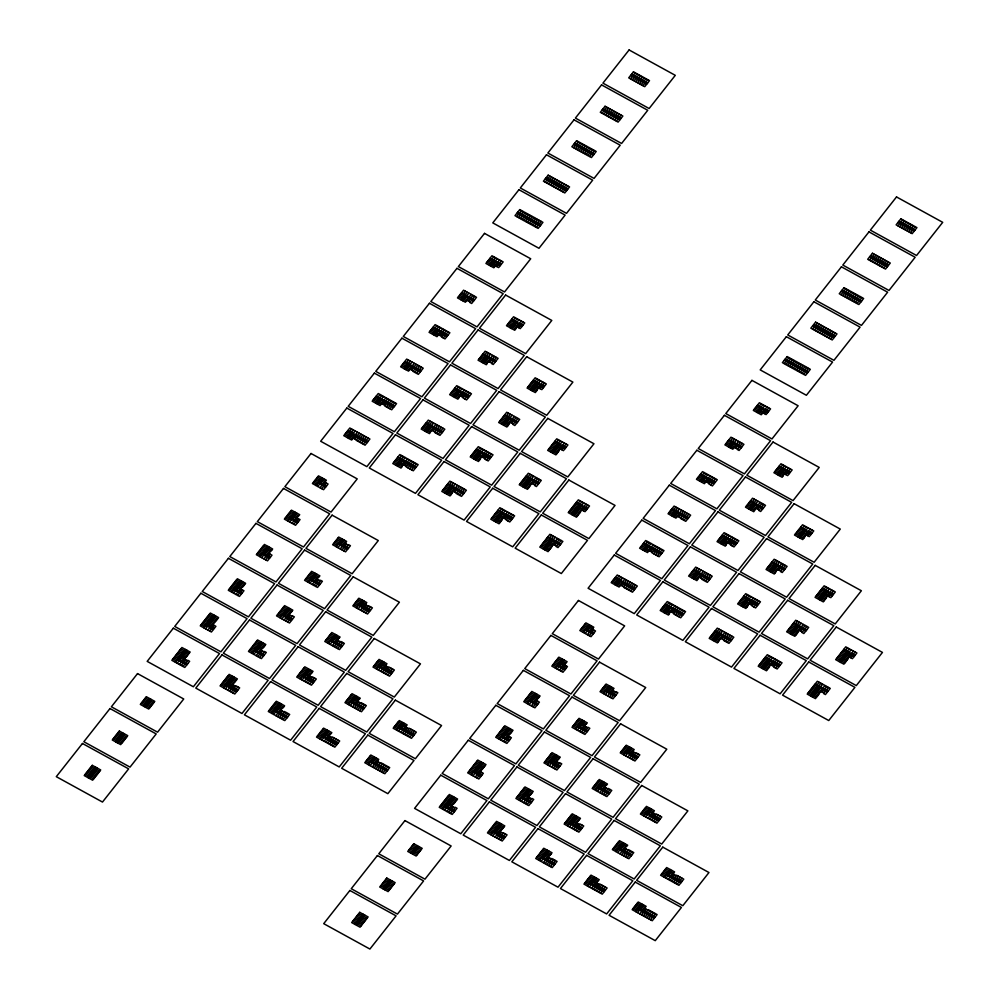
<?xml version="1.0" encoding="UTF-8"?>
<svg xmlns="http://www.w3.org/2000/svg" width="999" height="999" viewBox="0 0 999 999"><rect width="100%" height="100%" fill="white"/><g stroke="black" fill="none" stroke-linecap="round" stroke-linejoin="round"><path stroke-width="1.5" d="M516.77 216.621L521.528 210.589M545.204 182.18L549.962 176.136M349.588 431.531L351.611 428.971M518.556 217.607L523.314 211.563M573.638 147.727L578.396 141.683M378.022 397.09L380.032 394.53M546.99 183.154L551.748 177.123M602.06 113.274L606.818 107.243M347.327 437.637L353.384 429.957M406.443 362.637L408.466 360.077M520.342 218.581L525.099 212.55M575.412 148.701L580.169 142.67M630.494 78.834L635.252 72.79M375.761 403.196L381.818 395.504M434.877 328.184L436.9 325.624M548.763 184.128L553.533 178.097M603.846 114.261L608.603 108.217M348.926 438.511L352.06 434.54M352.247 434.64L355.169 430.931M404.195 368.743L410.252 361.051M463.311 293.743L465.322 291.184M522.127 219.568L526.885 213.524M577.197 149.688L581.955 143.644M632.28 79.808L637.037 73.776M377.36 404.071L380.494 400.087M380.681 400.187L383.604 396.491M432.617 334.29L438.673 326.611M491.733 259.29L493.756 256.731M550.549 185.115L555.307 179.083M605.631 115.235L610.389 109.203M405.781 369.618L408.916 365.634M175.387 662.275L185.477 649.462M409.115 365.746L412.038 362.038M461.051 299.85L467.107 292.158M523.901 220.542L528.658 214.51M578.983 150.662L583.741 144.63M634.053 80.794L638.823 74.75M354.52 435.889L357.442 432.18M354.82 436.051L351.685 440.035L343.768 435.676L349.825 427.997L369.917 439.036L365.072 445.192L356.156 440.297L361.001 434.14M434.215 335.164L437.35 331.193M203.808 627.822L213.911 615.009M231.855 592.245L240.946 580.719M259.902 556.668L267.982 546.416M287.949 521.091L295.017 512.125M315.984 485.514L322.04 477.822M437.537 331.293L440.459 327.585M489.485 265.397L495.541 257.705M552.335 186.089L557.092 180.057M607.417 116.221L612.175 110.177M382.954 401.436L385.876 397.727M179.895 659.44L187.075 650.337M383.241 401.598L380.107 405.582L372.19 401.236L378.259 393.544L396.566 403.608L391.72 409.765L384.59 405.844L389.435 399.687M462.649 300.724L465.784 296.74M177.173 663.249L180.095 659.552M465.971 296.84L468.893 293.144M525.686 221.528L530.444 215.484M580.769 151.648L585.526 145.604M635.839 81.768L640.596 75.737M87.637 777.459L95.717 767.207M115.684 741.882L122.752 732.904M143.719 706.293L149.788 698.613M354.745 438.848L359.228 433.154M411.376 366.995L414.298 363.286M208.329 624.999L215.509 615.896M236.376 589.41L242.545 581.593M264.423 553.833L269.568 547.29M292.457 518.256L296.603 512.999M320.504 482.679L323.639 478.696M411.675 367.157L408.541 371.128L400.624 366.783L406.68 359.091L423.214 368.181L418.369 374.338L413.012 371.391L417.869 365.247M491.071 266.271L494.205 262.3M205.594 628.808L208.516 625.099M233.641 593.231L236.563 589.522M261.688 557.642L264.61 553.946M289.722 522.065L292.645 518.356M317.769 486.488L320.691 482.779M494.405 262.4L497.327 258.691M554.12 187.075L558.878 181.031M609.19 117.195L613.948 111.164M383.166 404.395L387.649 398.713M439.81 332.542L442.732 328.833M440.109 332.704L436.975 336.688L429.058 332.33L435.114 324.65L449.862 332.754L445.017 338.911L441.446 336.95L446.291 330.794M89.236 778.333L97.315 768.081M117.27 742.756L124.338 733.79M145.317 707.167L151.373 699.487M527.472 222.502L532.23 216.471M582.542 152.622L587.3 146.591M637.624 82.755L642.382 76.711M179.433 664.497L182.355 660.789M411.6 369.955L416.084 364.26M468.244 298.089L471.166 294.38M182.655 660.951L185.789 656.98M468.531 298.251L465.397 302.235L457.48 297.889L463.548 290.197L476.511 297.327L471.653 303.484L469.88 302.497L474.725 296.341M555.906 188.049L560.664 182.018M610.976 118.182L615.734 112.138M207.867 630.057L210.789 626.348M235.914 594.467L238.836 590.771M263.948 558.891L266.87 555.182M291.995 523.314L294.917 519.605M320.042 487.737L322.964 484.028M440.035 335.502L444.518 329.82M496.665 263.649L499.587 259.94M211.089 626.51L214.223 622.527M239.123 590.933L242.27 586.95M267.17 555.357L270.304 551.373M295.217 519.767L298.351 515.796M323.264 484.19L326.398 480.219L318.481 475.861L312.425 483.553L323.601 489.697L328.084 484.003L324.825 482.217M496.965 263.811L493.831 267.782L485.914 263.436L491.97 255.756L503.159 261.9L498.676 267.582L495.404 265.784M529.258 223.476L534.015 217.445M584.328 153.609L589.085 147.565M639.41 83.729L644.168 77.697M181.219 665.484L185.702 659.79M357.942 441.271L362.787 435.114M468.456 301.049L472.939 295.367M557.679 189.036L562.437 182.992M612.762 119.156L617.519 113.124M209.653 631.031L214.136 625.349M237.687 595.454L242.17 589.772M265.734 559.877L270.217 554.183M293.781 524.3L298.264 518.606M321.828 488.711L326.311 483.029M386.363 406.83L391.221 400.674M496.89 266.608L501.373 260.914M531.031 224.463L535.789 218.431M586.113 154.583L590.871 148.551M641.196 84.703L645.953 78.671M183.004 666.458L187.849 660.314L189.635 661.288L184.79 667.444L171.816 660.314L181.918 647.502L190.16 652.035L186.114 657.155L177.872 652.622M359.727 442.257L364.573 436.101M414.797 372.377L419.655 366.221M559.465 190.01L564.223 183.978M614.547 120.142L619.305 114.098M388.149 407.804L393.007 401.648M443.231 337.924L448.076 331.78M532.817 225.437L537.574 219.405M587.899 155.569L592.657 149.525M642.969 85.689L647.727 79.658M361.501 443.231L366.358 437.075M416.583 373.351L421.428 367.207M561.251 190.996L566.008 184.952M616.321 121.116L621.078 115.085M389.935 408.778L394.78 402.634M534.602 226.423L539.36 220.392M589.672 156.543L594.442 150.512M363.286 444.218L368.132 438.062M563.036 191.97L567.794 185.939M536.388 227.397L541.146 221.366M399.6 458.116L401.623 455.544M428.034 423.663L430.057 421.103M396.341 465.497L403.409 456.531M456.468 389.21L458.479 386.65M424.762 431.044L431.83 422.077M484.89 354.77L486.913 352.197M397.927 466.371L402.073 461.113M223.614 687.874L232.705 676.335M402.272 461.213L405.194 457.505M453.196 396.603L460.264 387.637M513.324 320.317L515.347 317.757M426.361 431.918L430.507 426.66M252.048 653.421L261.139 641.895M280.095 617.844L288.174 607.592M308.142 582.267L315.209 573.301M336.176 546.678L342.232 538.998M430.694 426.773L433.616 423.064M481.63 362.15L488.698 353.184M228.134 685.039L234.303 677.21M454.795 397.477L458.941 392.22M225.399 688.848L228.321 685.139M459.128 392.32L462.05 388.611M510.052 327.697L517.12 318.731M404.533 462.462L407.455 458.753M256.568 650.586L262.725 642.769M284.603 615.009L289.76 608.466M312.65 579.432L316.795 574.175M340.696 543.856L343.831 539.872M401.698 466.608L404.832 462.624M483.216 363.024L487.362 357.767M253.833 654.395L256.755 650.699M281.88 618.818L284.802 615.109M309.915 583.241L312.837 579.532M337.962 547.664L340.884 543.956M487.562 357.867L490.484 354.158M432.967 428.009L435.889 424.313M430.132 432.155L433.266 428.171M511.65 328.584L515.796 323.314M515.984 323.426L518.906 319.717M227.672 690.097L230.594 686.388M404.757 465.422L409.24 459.74M461.401 393.569L464.323 389.86M230.894 686.55L234.028 682.567M458.553 397.702L461.688 393.731M256.106 655.644L259.028 651.935M284.141 620.067L287.063 616.358M312.188 584.49L315.11 580.781M340.234 548.913L343.156 545.204M433.191 430.969L437.674 425.287M489.822 359.116L492.744 355.407M259.315 652.11L262.462 648.126M287.362 616.52L290.497 612.549M315.409 580.943L318.544 576.972M343.444 545.367L346.591 541.383L338.673 537.037L332.617 544.73L345.579 551.848L350.424 545.691L348.651 544.717L343.793 550.874M486.988 363.261L490.122 359.278M229.458 691.071L233.941 685.389M411.026 460.714L406.168 466.87L413.299 470.791L418.156 464.635L399.837 454.57L392.769 463.536L401.011 468.069L402.023 466.783L393.781 462.25M461.613 396.528L466.096 390.834M518.256 324.663L521.178 320.966M515.422 328.808L518.556 324.837M257.879 656.63L262.362 650.936M285.926 621.053L290.409 615.359M313.973 585.464L318.456 579.782M342.008 549.887L346.491 544.205M439.448 426.261L434.602 432.417L439.947 435.364L444.805 429.208L428.271 420.117L421.203 429.083L429.445 433.616L430.457 432.33L422.215 427.809M490.047 362.075L494.53 356.393M231.231 692.057L236.089 685.901L239.648 687.861L234.802 694.018L220.055 685.913L229.146 674.375L237.375 678.908L234.353 682.754L226.111 678.221M407.954 467.844L412.812 461.7M467.882 391.82L463.037 397.977L466.595 399.937L471.453 393.781L456.705 385.676L449.637 394.642L457.867 399.163L458.878 397.889L450.636 393.356M518.481 327.635L522.964 321.94M259.665 657.604L264.51 651.46L266.296 652.434L261.451 658.591L248.489 651.46L257.567 639.934L265.809 644.455L262.774 648.301L254.545 643.768M287.712 622.027L292.557 615.871L294.343 616.858L289.498 623.014L276.523 615.884L284.603 605.631L292.844 610.164L290.821 612.724L282.58 608.191M315.746 586.45L320.604 580.294L322.39 581.281L317.532 587.424L304.57 580.307L311.638 571.341L319.88 575.861L318.868 577.147L310.627 572.614M436.388 433.404L441.233 427.247M496.316 357.367L491.458 363.524L493.244 364.498L498.101 358.354L485.127 351.223L478.059 360.189L486.301 364.722L487.312 363.436L479.07 358.903M233.017 693.031L237.874 686.887M409.74 468.831L414.585 462.674M464.822 398.951L469.667 392.794M438.174 434.378L443.019 428.221M411.526 469.805L416.371 463.661M449.625 484.69L451.635 482.117M478.046 450.237L480.069 447.677M271.853 713.461L279.932 703.221M445.342 493.356L453.421 483.104M506.481 415.784L508.503 413.224M300.287 679.02L308.366 668.768M328.321 643.431L335.389 634.465M356.368 607.854L362.425 600.174M473.776 458.903L481.855 448.651M534.915 381.343L536.925 378.783M276.373 710.639L281.531 704.095M446.94 494.23L452.097 487.687M273.639 714.447L276.561 710.739M452.285 487.787L455.207 484.078M502.21 424.45L510.289 414.21M304.795 676.186L309.952 669.642M332.842 640.609L336.988 635.339M360.889 605.032L364.023 601.048M475.374 459.777L480.519 453.234M302.06 679.994L304.982 676.286M330.107 644.417L333.029 640.709M358.154 608.841L361.076 605.132M480.719 453.346L483.641 449.637M530.631 390.01L538.711 379.757M503.796 425.337L508.953 418.793M509.14 418.893L512.062 415.184M275.899 715.696L278.821 711.987M454.557 489.035L457.48 485.327M279.121 712.15L282.255 708.166M451.71 493.181L454.845 489.198M532.23 390.884L537.387 384.34M537.574 384.44L540.496 380.731M304.333 681.243L307.255 677.534M332.38 645.666L335.302 641.957M360.427 610.089L363.349 606.381M482.979 454.595L485.901 450.886M307.555 677.697L310.689 673.726M335.602 642.12L338.736 638.136M363.636 606.543L366.783 602.559L358.866 598.214L352.809 605.894L367.557 614.01L372.402 607.854L368.831 605.894L363.986 612.05M480.144 458.728L483.279 454.757M277.685 716.67L282.168 710.988M454.77 491.995L459.253 486.313M511.413 420.142L514.335 416.433M508.578 424.288L511.713 420.304M306.119 682.217L310.602 676.535M334.166 646.64L338.649 640.958M362.2 611.063L366.683 605.382M483.204 457.554L487.687 451.86M539.847 385.689L542.769 381.98M537 389.835L540.134 385.851M279.47 717.657L284.315 711.5L289.673 714.435L284.815 720.591L268.281 711.5L276.361 701.261L284.603 705.781L282.58 708.341L274.35 703.82M461.038 487.287L456.193 493.444L461.538 496.378L466.383 490.234L449.862 481.143L441.783 491.396L450.025 495.916L452.035 493.356L443.793 488.836M511.638 423.101L516.121 417.407M307.904 683.204L312.749 677.047L316.321 679.008L311.463 685.164L296.715 677.06L304.795 666.808L313.037 671.34L311.014 673.9L302.772 669.367M335.939 647.627L340.796 641.47L344.355 643.431L339.51 649.587L324.762 641.47L331.83 632.504L340.072 637.037L339.061 638.324L330.819 633.791M489.473 452.847L484.615 458.991L488.186 460.951L493.031 454.807L478.284 446.69L470.204 456.943L478.446 461.476L480.469 458.916L472.227 454.383M540.059 388.648L544.542 382.967M281.256 718.631L286.101 712.474M457.979 494.418L462.824 488.274M517.894 418.394L513.049 424.55L514.835 425.524L519.68 419.368L506.718 412.25L498.638 422.49L506.88 427.023L508.903 424.463L500.661 419.93M309.678 684.178L314.535 678.034M337.724 648.601L342.582 642.444M365.771 613.024L370.617 606.868M486.401 459.977L491.258 453.821M283.042 719.605L287.887 713.461M459.752 495.404L464.61 489.248M320.092 739.06L327.16 730.094M499.637 511.263L501.66 508.703M348.514 704.607L355.582 695.641M376.561 669.03L382.617 661.35M528.071 476.81L530.082 474.25M324.6 736.226L328.746 730.968M321.865 740.034L324.787 736.325M494.355 521.203L503.446 509.677M556.493 442.357L558.516 439.797M353.034 701.785L357.18 696.515M381.081 666.196L384.215 662.225M350.299 705.594L353.221 701.885M378.346 670.017L381.268 666.308M522.777 486.763L531.868 475.224M495.941 522.09L502.11 514.26M502.297 514.36L505.219 510.664M551.211 452.31L560.302 440.784M324.138 741.283L327.06 737.574M327.36 737.737L330.494 733.766M524.375 487.637L530.544 479.807M530.731 479.92L533.653 476.211M352.572 706.842L355.494 703.134M380.607 671.253L383.529 667.557M355.794 703.296L358.928 699.312M383.828 667.719L386.963 663.736L379.058 659.39L372.989 667.07L389.523 676.161L394.38 670.004L389.023 667.07L384.178 673.214M552.809 453.184L558.965 445.367M559.165 445.467L562.087 441.758M325.924 742.269L330.407 736.575M504.57 515.609L507.492 511.9M501.735 519.755L504.87 515.771M354.358 707.816L358.828 702.135M382.392 672.24L386.875 666.545M533.004 481.168L535.926 477.46M530.157 485.302L533.291 481.331M327.709 743.244L332.555 737.087L339.685 741.008L334.84 747.165L316.521 737.1L323.589 728.134L331.83 732.654L330.819 733.94L322.577 729.407M504.795 518.568L509.278 512.887M561.426 446.715L564.348 443.007M558.591 450.861L561.725 446.878M356.131 708.803L360.989 702.647L366.333 705.581L361.488 711.738L344.955 702.647L352.023 693.681L360.264 698.214L359.253 699.487L351.011 694.967M533.216 484.128L537.699 478.434M329.483 744.23L334.34 738.074M511.063 513.861L506.206 520.017L509.777 521.977L514.622 515.821L499.875 507.717L490.784 519.243L499.025 523.776L502.06 519.93L493.818 515.409M561.65 449.675L566.133 443.993M357.917 709.777L362.762 703.621M385.964 674.2L390.809 668.044M539.485 479.42L534.64 485.564L536.426 486.55L541.271 480.394L528.309 473.264L519.218 484.802L527.46 489.323L530.481 485.489L522.252 480.956M331.268 745.204L336.126 739.048M507.992 521.003L512.837 514.847M359.702 710.764L364.548 704.607M387.749 675.174L392.595 669.03M333.054 746.191L337.899 740.034M368.319 764.66L374.375 756.967M396.753 730.207L402.809 722.514M372.839 761.825L375.974 757.841M370.105 765.634L373.027 761.925M549.65 537.837L551.673 535.277M401.273 727.372L404.408 723.401M398.539 731.181L401.461 727.484M578.084 503.384L580.107 500.824M543.356 549.063L553.458 536.251M372.377 766.882L375.299 763.174M375.587 763.336L378.733 759.352L370.816 755.007L364.76 762.699L384.852 773.738L389.697 767.582L380.794 762.687L375.936 768.843M571.79 514.61L581.893 501.81M400.799 732.429L403.721 728.721M404.021 728.883L407.155 724.912L399.25 720.554L393.181 728.246L411.501 738.311L416.346 732.155L409.215 728.234L404.37 734.39M544.954 549.937L552.135 540.834M552.322 540.946L555.244 537.237M374.15 767.856L378.633 762.175M573.389 515.496L580.556 506.393M580.744 506.493L583.666 502.784M402.585 733.416L407.068 727.722M554.582 542.182L557.504 538.486M551.748 546.328L554.882 542.357M583.016 507.742L585.938 504.033M580.182 511.888L583.316 507.904M377.722 769.817L382.567 763.673M554.807 545.142L559.29 539.46M406.156 735.376L411.001 729.22M583.241 510.701L587.724 505.007M379.508 770.803L384.353 764.647M561.076 540.434L556.231 546.59L558.004 547.577L562.862 541.421L549.887 534.29L539.797 547.102L548.039 551.635L552.072 546.503L543.831 541.982M407.929 736.35L412.787 730.194M381.293 771.777L386.138 765.634M409.715 737.337L414.573 731.181M383.067 772.764L387.924 766.608M784.19 363.611L788.948 357.58M812.624 329.171L817.382 323.127M617.007 578.521L619.018 575.961M785.976 364.598L790.733 358.554M841.046 294.717L845.803 288.686M645.429 544.08L647.452 541.52M814.397 330.145L819.155 324.113M869.48 260.264L874.237 254.233M614.747 584.627L620.804 576.947M673.863 509.627L675.886 507.067M787.749 365.572L792.507 359.54M842.831 295.692L847.589 289.66M897.914 225.824L902.671 219.78M643.181 550.187L649.238 542.494M702.297 475.174L704.307 472.614M816.183 331.131L820.941 325.087M871.265 261.251L876.023 255.207M616.333 585.501L619.48 581.53M619.667 581.63L622.589 577.922M671.603 515.734L677.659 508.041M730.719 440.734L732.742 438.174M789.535 366.558L794.292 360.514M844.617 296.678L849.375 290.634M899.687 226.798L904.445 220.767M644.767 551.061L647.901 547.077M648.089 547.177L651.011 543.481M700.037 481.281L706.093 473.601M759.153 406.281L761.176 403.721M817.969 332.105L822.726 326.074M873.039 262.225L877.796 256.194M673.201 516.608L676.335 512.624M442.794 809.265L452.897 796.453M676.523 512.737L679.445 509.028M728.458 446.84L734.527 439.148M791.32 367.532L796.078 361.501M846.39 297.652L851.16 291.621M901.473 227.784L906.23 221.741M621.927 582.879L624.85 579.17M701.623 482.155L704.77 478.184M471.228 774.812L481.331 762M499.275 739.235L508.354 727.709M527.31 703.658L535.389 693.406M555.357 668.081L562.425 659.115M583.404 632.504L589.46 624.812M622.227 583.041L619.093 587.025L611.176 582.667L617.232 574.987L637.337 586.026L632.479 592.182L623.576 587.287L628.421 581.131M704.957 478.284L707.879 474.575M756.892 412.387L762.949 404.707M819.754 333.079L824.512 327.048M874.824 263.212L879.582 257.168M650.361 548.426L653.284 544.717M447.315 806.43L454.495 797.327M730.057 447.714L733.191 443.731M444.58 810.239L447.502 806.543M650.661 548.588L647.527 552.572L639.61 548.226L645.666 540.534L663.985 550.599L659.128 556.755L651.997 552.834L656.855 546.678M733.378 443.843L736.3 440.134M793.106 368.519L797.864 362.475M848.176 298.639L852.934 292.595M903.258 228.759L908.016 222.727M355.057 924.45L363.124 914.197M383.092 888.873L390.159 879.894M411.138 853.283L417.195 845.604M622.152 585.839L626.635 580.157M678.796 513.986L681.718 510.277M475.749 771.99L482.917 762.886M503.783 736.4L509.952 728.583M531.83 700.823L536.987 694.28M559.877 665.247L564.023 659.989M587.924 629.67L591.058 625.686M679.095 514.148L675.948 518.119L668.044 513.773L674.1 506.081L690.634 515.172L685.776 521.328L680.431 518.381L685.277 512.237M758.491 413.261L761.625 409.29M473.014 775.798L475.936 772.09M501.061 740.222L503.983 736.513M529.095 704.632L532.017 700.936M557.142 669.055L560.064 665.346M585.189 633.478L588.111 629.77M761.812 409.39L764.735 405.681M821.528 334.066L826.285 328.034M876.61 264.186L881.368 258.154M650.586 551.386L655.069 545.704M707.217 479.532L710.139 475.824M707.517 479.695L704.382 483.678L696.465 479.32L702.522 471.64L717.282 479.745L712.424 485.901L708.865 483.941L713.711 477.784M356.643 925.324L364.722 915.072M384.69 889.747L391.758 880.781M412.737 854.17L418.793 846.478M794.879 369.493L799.637 363.461M849.962 299.613L854.719 293.581M905.044 229.745L909.802 223.701M446.853 811.488L449.775 807.779M679.02 516.945L683.503 511.251M735.651 445.079L738.573 441.371M450.074 807.954L453.209 803.97M735.951 445.242L732.816 449.225L724.899 444.88L730.956 437.187L743.918 444.318L739.073 450.474L737.287 449.488L742.145 443.331M823.313 335.04L828.071 329.008M878.396 265.172L883.153 259.128M475.287 777.047L478.209 773.338M503.321 741.47L506.243 737.761M531.368 705.881L534.29 702.172M559.415 670.304L562.337 666.595M587.449 634.727L590.372 631.018M707.442 482.492L711.925 476.81M764.085 410.639L767.007 406.93M478.496 773.501L481.63 769.517M506.543 737.924L509.677 733.94M534.59 702.347L537.724 698.363M562.624 666.758L565.771 662.787M590.671 631.181L593.806 627.21L585.901 622.852L579.832 630.544L591.021 636.688L595.504 631.006L592.232 629.208M764.385 410.801L761.238 414.772L753.333 410.427L759.39 402.747L770.566 408.891L766.083 414.573L762.824 412.774M796.665 370.479L801.423 364.435M851.747 300.599L856.505 294.555M906.817 230.719L911.575 224.688M448.638 812.474L453.121 806.78M625.349 588.261L630.207 582.105M735.876 448.039L740.359 442.357M825.099 336.026L829.857 329.982M880.169 266.146L884.927 260.115M477.06 778.021L481.543 772.339M505.107 742.444L509.59 736.763M533.154 706.867L537.637 701.173M561.188 671.291L565.671 665.596M589.235 635.701L593.718 630.019M653.783 553.821L658.628 547.664M764.31 413.598L768.793 407.904M798.451 371.453L803.208 365.422M853.533 301.573L858.291 295.542M908.603 231.693L913.361 225.662M450.412 813.448L455.269 807.304L457.055 808.278L452.197 814.435L439.235 807.304L449.325 794.492L457.567 799.025L453.534 804.145L445.292 799.612M627.135 589.248L631.992 583.091M682.217 519.368L687.062 513.211M826.885 337L831.643 330.969M881.955 267.133L886.712 261.089M655.569 554.795L660.414 548.638M710.639 484.915L715.496 478.771M800.236 372.427L804.994 366.396M855.306 302.56L860.064 296.516M910.389 232.68L915.146 226.648M628.92 590.222L633.766 584.065M683.99 520.342L688.848 514.198M828.658 337.987L833.416 331.943M883.74 268.107L888.498 262.075M657.354 555.781L662.2 549.625M802.022 373.414L806.78 367.382M857.092 303.534L861.85 297.502M630.706 591.208L635.551 585.052M830.444 338.961L835.201 332.929M803.795 374.388L808.553 368.356M667.02 605.107L669.043 602.534M695.454 570.654L697.464 568.094M663.748 612.487L670.816 603.521M723.875 536.201L725.898 533.641M692.182 578.034L699.25 569.068M752.309 501.76L754.332 499.188M665.346 613.361L669.492 608.104M491.033 834.864L500.124 823.326M669.68 608.204L672.602 604.495M720.616 543.593L727.684 534.627M780.743 467.307L782.754 464.747M693.781 578.908L697.926 573.651M519.468 800.411L528.546 788.885M547.502 764.834L555.581 754.582M575.549 729.258L582.617 720.291M603.596 693.668L609.652 685.988M698.114 573.763L701.036 570.054M749.038 509.14L756.106 500.174M495.554 832.03L501.71 824.2M722.202 544.467L726.348 539.21M492.819 835.838L495.741 832.13M726.535 539.31L729.457 535.601M777.472 474.687L784.54 465.721M671.952 609.452L674.874 605.744M523.976 797.577L530.144 789.759M552.022 762L557.18 755.456M580.069 726.423L584.215 721.166M608.104 690.846L611.251 686.862M750.636 510.014L754.782 504.757M521.241 801.385L524.163 797.689M549.288 765.808L552.21 762.1M577.335 730.232L580.257 726.523M605.382 694.655L608.304 690.946M669.105 613.598L672.252 609.615M754.969 504.857L757.891 501.148M700.374 574.999L703.308 571.303M697.539 579.145L700.674 575.162M779.07 475.574L783.216 470.304M783.403 470.417L786.325 466.708M495.079 837.087L498.002 833.378M672.177 612.412L676.66 606.73M728.808 540.559L731.73 536.85M498.301 833.541L501.436 829.57M725.973 544.705L729.108 540.721M523.513 802.634L526.436 798.925M551.56 767.057L554.482 763.348M579.607 731.48L582.529 727.771M607.642 695.903L610.564 692.195M700.599 577.959L705.082 572.277M757.242 506.106L760.164 502.397M526.735 799.1L529.87 795.117M554.782 763.511L557.917 759.54M582.817 727.934L585.951 723.963M610.864 692.357L613.998 688.373L606.081 684.028L600.024 691.72L612.999 698.838L617.844 692.694L616.058 691.708L611.213 697.864M754.395 510.252L757.542 506.268M496.865 838.061L501.348 832.379M678.433 607.704L673.588 613.861L680.719 617.782L685.564 611.625L667.257 601.56L660.189 610.526L668.431 615.059L669.43 613.773L661.201 609.24M729.033 543.518L733.516 537.824M785.664 471.665L788.586 467.957M782.829 475.799L785.963 471.828M525.299 803.621L529.782 797.926M553.346 768.044L557.829 762.349M581.381 732.454L585.864 726.773M609.427 696.877L613.91 691.196M706.867 573.251L702.022 579.408L707.367 582.355L712.212 576.198L695.691 567.107L688.611 576.073L696.852 580.606L697.864 579.32L689.622 574.8M757.467 509.065L761.95 503.384M498.651 839.048L503.496 832.891L507.067 834.852L502.222 841.008L487.462 832.904L496.553 821.365L504.795 825.898L501.76 829.744L493.531 825.211M675.374 614.835L680.219 608.691M735.301 538.811L730.444 544.967L734.015 546.928L738.86 540.771L724.113 532.667L717.045 541.633L725.286 546.153L726.298 544.88L718.056 540.347M785.888 474.625L790.371 468.931M527.085 804.595L531.93 798.451L533.716 799.425L528.858 805.581L515.896 798.451L524.987 786.925L533.229 791.445L530.194 795.291L521.953 790.771M555.119 769.018L559.977 762.861L561.75 763.848L556.905 770.004L543.943 762.874L552.022 752.622L560.252 757.155L558.241 759.715L549.999 755.182M583.166 733.441L588.011 727.284L589.797 728.271L584.952 734.415L571.99 727.297L579.058 718.331L587.287 722.851L586.276 724.138L578.046 719.605M703.796 580.394L708.653 574.238M763.723 504.358L758.878 510.514L760.664 511.488L765.509 505.344L752.547 498.214L745.479 507.18L753.721 511.713L754.72 510.427L746.49 505.894M500.437 840.022L505.282 833.878M677.16 615.821L682.005 609.665M732.23 545.941L737.075 539.785M705.581 581.368L710.439 575.212M678.933 616.795L683.791 610.651M717.032 631.68L719.055 629.108M745.466 597.227L747.489 594.667M539.273 860.451L547.34 850.211M712.762 640.347L720.841 630.094M773.9 562.774L775.911 560.214M567.694 826.011L575.774 815.758M595.741 790.421L602.809 781.455M623.788 754.844L629.845 747.165M741.196 605.894L749.262 595.641M802.322 528.334L804.345 525.774M543.781 857.629L548.938 851.086M714.347 641.221L719.505 634.677M541.046 861.438L543.968 857.729M719.705 634.777L722.627 631.068M769.617 571.44L777.697 561.201M572.215 823.176L577.372 816.633M600.262 787.599L604.407 782.329M628.296 752.022L631.43 748.039M742.781 606.768L747.939 600.224M569.48 826.985L572.402 823.276M597.527 791.408L600.449 787.699M625.561 755.831L628.483 752.122M748.126 600.337L751.048 596.628M798.051 537L806.131 526.748M771.216 572.327L776.373 565.784M776.56 565.884L779.482 562.175M543.319 862.686L546.241 858.978M721.965 636.026L724.887 632.317M546.54 859.14L549.675 855.156M719.13 640.172L722.265 636.188M799.637 537.874L804.794 531.331M804.982 531.431L807.916 527.734M571.753 828.233L574.675 824.525M599.787 792.657L602.709 788.948M627.834 757.08L630.756 753.371M750.399 601.585L753.321 597.877M574.974 824.687L578.109 820.716M603.009 789.11L606.143 785.127M631.056 753.533L634.19 749.55L626.273 745.204L620.217 752.884L634.964 761.001L639.822 754.844L636.251 752.884L631.405 759.04M747.564 605.719L750.699 601.748M545.104 863.66L549.587 857.979M722.19 638.985L726.673 633.304M778.833 567.132L781.755 563.424M775.986 571.278L779.12 567.295M573.526 829.207L578.009 823.526M601.573 793.631L606.056 787.949M629.62 758.054L634.103 752.372M750.624 604.545L755.107 598.851M807.254 532.679L810.177 528.971M804.42 536.825L807.554 532.842M546.89 864.647L551.735 858.491L557.08 861.425L552.235 867.582L535.701 858.491L543.781 848.251L552.022 852.771L549.999 855.331L541.758 850.811M728.458 634.278L723.601 640.434L728.958 643.368L733.803 637.225L717.27 628.134L709.19 638.386L717.432 642.906L719.455 640.347L711.213 635.826M779.045 570.092L783.528 564.398M575.312 830.194L580.169 824.038L583.728 825.998L578.883 832.155L564.135 824.05L572.215 813.798L580.444 818.331L578.433 820.891L570.192 816.358M603.359 794.617L608.204 788.461L611.775 790.421L606.917 796.578L592.17 788.473L599.238 779.495L607.479 784.028L606.468 785.314L598.239 780.781M756.88 599.837L752.035 605.981L755.606 607.941L760.451 601.798L745.704 593.681L737.624 603.933L745.866 608.466L747.876 605.906L739.647 601.373M807.479 535.639L811.962 529.957M548.663 865.621L553.521 859.465M725.386 641.408L730.244 635.264M785.314 565.384L780.469 571.54L782.242 572.514L787.1 566.358L774.138 559.24L766.058 569.48L774.287 574.013L776.31 571.453L768.069 566.92M577.097 831.168L581.942 825.024M605.144 795.591L609.989 789.447M633.179 760.014L638.036 753.858M753.82 606.967L758.666 600.811M550.449 866.608L555.294 860.451M727.172 642.394L732.017 636.238M587.499 886.051L594.567 877.085M767.057 658.254L769.068 655.694M615.933 851.598L623.001 842.632M643.98 816.021L650.037 808.341M795.479 623.801L797.502 621.241M592.02 883.216L596.166 877.959M589.285 887.025L592.207 883.328M761.762 668.194L770.853 656.668M823.913 589.36L825.936 586.788M620.441 848.775L624.6 843.506M648.488 813.186L651.623 809.215M617.719 852.584L620.641 848.875M645.754 817.007L648.676 813.298M790.197 633.753L799.287 622.215M763.361 669.08L769.53 661.251M769.717 661.35L772.639 657.654M818.631 599.3L827.709 587.774M591.558 888.273L594.48 884.565M594.767 884.727L597.914 880.756M791.795 634.627L797.951 626.798M798.151 626.91L801.073 623.201M619.979 853.833L622.901 850.124M648.026 818.243L650.948 814.547M623.201 850.286L626.336 846.303M651.248 814.709L654.382 810.726L646.465 806.38L640.409 814.06L656.942 823.151L661.788 816.995L656.443 814.06L651.598 820.204M820.216 600.174L826.385 592.357M826.573 592.457L829.495 588.748M593.331 889.26L597.814 883.566M771.99 662.599L774.912 658.89M769.143 666.745L772.277 662.762M621.765 854.807L626.248 849.125M649.812 819.23L654.295 813.548M800.411 628.159L803.333 624.45M797.577 632.292L800.711 628.321M595.117 890.234L599.974 884.078L607.105 887.999L602.247 894.155L583.94 884.09L591.008 875.124L599.238 879.657L598.239 880.931L589.997 876.398M772.202 665.559L776.685 659.877M828.845 593.706L831.767 589.997M826.011 597.852L829.145 593.868M623.551 855.793L628.396 849.637L633.753 852.572L628.895 858.728L612.362 849.637L619.43 840.671L627.672 845.204L626.66 846.478L618.418 841.957M800.636 631.118L805.119 625.424M596.903 891.22L601.748 885.064M778.471 660.851L773.626 667.007L777.185 668.968L782.042 662.812L767.294 654.707L758.204 666.233L766.445 670.766L769.467 666.92L761.226 662.399M829.07 596.665L833.553 590.983M625.337 856.767L630.182 850.611M653.371 821.19L658.229 815.034M806.905 626.41L802.047 632.554L803.833 633.541L808.691 627.384L795.716 620.254L786.638 631.793L794.867 636.313L797.901 632.479L789.66 627.946M598.688 892.194L603.533 886.038M775.399 667.994L780.256 661.837M627.11 857.754L631.967 851.598M655.157 822.165L660.002 816.021M600.461 893.181L605.319 887.025M635.739 911.65L641.795 903.958M664.16 877.197L670.229 869.505M640.247 908.815L643.393 904.832M637.524 912.624L640.446 908.915M817.07 684.827L819.093 682.267M668.681 874.362L671.815 870.391M665.946 878.171L668.868 874.475M845.504 650.374L847.514 647.814M810.776 696.053L820.866 683.241M639.785 913.873L642.707 910.164M643.006 910.326L646.141 906.343L638.224 901.997L632.167 909.689L652.272 920.728L657.117 914.584L648.201 909.677L643.356 915.833M839.21 661.6L849.3 648.801M668.219 879.42L671.141 875.711M671.44 875.873L674.575 871.902L666.658 867.544L660.601 875.236L678.92 885.301L683.766 879.145L676.635 875.236L671.778 881.38M812.374 696.927L819.542 687.824M819.729 687.936L822.652 684.228M641.57 914.847L646.053 909.165M840.796 662.487L847.976 653.383M848.163 653.483L851.086 649.775M670.004 880.406L674.487 874.712M822.002 689.173L824.924 685.476M819.168 693.318L822.302 689.347M850.436 654.732L853.358 651.023M847.589 658.878L850.723 654.894M645.142 916.807L649.987 910.663M822.227 692.132L826.71 686.45M673.563 882.367L678.421 876.21M850.649 657.692L855.132 651.997M646.915 917.794L651.773 911.637M828.483 687.437L823.638 693.581L825.424 694.567L830.269 688.411L817.307 681.281L807.204 694.093L815.446 698.626L819.492 693.493L811.25 688.973M675.349 883.341L680.194 877.184M648.701 918.768L653.546 912.624M677.135 884.327L681.98 878.171M650.486 919.754L655.332 913.598M631.543 74.263L647.589 83.079M898.95 221.254L914.997 230.07M630.644 75.4L646.678 84.228M898.051 222.39L914.097 231.219M603.109 108.704L620.941 118.506M870.529 255.694L888.348 265.497M602.21 109.853L620.042 119.655M869.617 256.843L887.449 266.646M574.687 143.157L594.293 153.933M842.095 290.147L861.7 300.924M573.776 144.306L593.394 155.082M841.195 291.296L860.801 302.073M546.253 177.61L567.644 189.36M813.661 324.6L835.064 336.351M545.354 178.746L566.745 190.509M812.761 325.736L834.153 337.5M517.819 212.05L540.996 224.787M785.239 359.041L808.416 371.778M516.92 213.199L540.097 225.936M784.327 360.189L807.504 372.927M489.96 258.316L501.136 264.46M757.367 405.307L768.556 411.451M488.948 259.59L500.237 265.609M756.355 406.581L767.644 412.599M487.937 260.876L495.854 265.222M755.344 407.867L763.261 412.212M486.925 262.15L494.842 266.508M754.332 409.153L762.249 413.499M511.538 319.33L522.727 325.487M778.958 466.333L790.134 472.477M461.526 292.757L474.488 299.887M728.933 439.747L741.907 446.878M510.526 320.617L521.815 326.623M777.946 467.607L789.235 473.613M464.185 295.866L473.588 301.036M731.605 442.857L740.996 448.027M460.514 294.043L464.085 296.004M727.934 441.034L731.493 442.994M509.515 321.903L517.432 326.248M776.935 468.893L784.852 473.239M459.503 295.329L467.42 299.675M516.995 326.81L520.254 328.609L524.737 322.927L513.561 316.77L506.493 325.736L514.735 330.269L515.746 328.983L507.504 324.463M726.922 442.32L734.827 446.665M784.402 473.801L787.674 475.599L792.157 469.917L780.981 463.761L773.9 472.727L782.142 477.26L783.154 475.974L774.912 471.453M466.97 300.237L470.242 302.035M734.39 447.227L737.662 449.026M508.516 323.177L516.421 327.535M775.923 470.167L783.84 474.525M458.491 296.603L466.408 300.949M725.911 443.593L733.828 447.952M533.129 380.357L544.305 386.501M800.536 527.347L811.725 533.503M483.116 353.783L496.078 360.914M750.524 500.774L763.486 507.904M433.091 327.21L447.839 335.314M532.117 381.643L543.406 387.649M700.511 474.2L715.259 482.305M799.537 528.633L810.826 534.64M485.776 356.893L495.179 362.063M753.184 503.883L762.587 509.053M482.105 355.07L485.664 357.03M749.512 502.06L753.084 504.02M435.751 330.319L446.94 336.463M703.171 477.31L714.36 483.454M432.08 328.496L435.651 330.457M531.106 382.917L539.023 387.275M699.5 475.487L703.059 477.447M798.526 529.907L806.443 534.265M481.093 356.343L489.011 360.701M538.573 387.837L541.845 389.635L546.328 383.941L535.152 377.797L527.072 388.049L535.314 392.57L537.325 390.01L529.083 385.489M748.501 503.334L756.418 507.692M805.993 534.827L809.265 536.625L813.748 530.931L802.559 524.787L794.48 535.039L802.721 539.56L804.744 537L796.503 532.479M488.561 361.263L491.833 363.062M755.981 508.254L759.24 510.052M431.068 329.77L438.986 334.128M530.094 384.203L538.011 388.549M698.488 476.76L706.405 481.118M797.514 531.193L805.431 535.539M438.549 334.69L441.808 336.476M705.956 481.68L709.228 483.479M480.082 357.63L487.999 361.975M747.502 504.62L755.406 508.966M430.07 331.056L437.974 335.402M697.477 478.046L705.394 482.392M528.084 386.763L536.313 391.296M795.491 533.753L803.733 538.286M554.72 441.383L565.896 447.527M822.127 588.374L833.316 594.517M504.695 414.81L517.669 421.94M772.115 561.8L785.077 568.931M454.682 388.236L469.43 396.341M553.708 442.669L564.997 448.676M722.09 535.227L736.85 543.331M821.116 589.66L832.404 595.666M507.367 417.919L516.758 423.077M774.774 564.91L784.178 570.067M404.67 361.663L421.191 370.741M503.683 416.084L507.255 418.044M672.077 508.653L688.611 517.732M771.103 563.074L774.662 565.034M457.342 391.333L468.531 397.49M724.762 538.324L735.938 544.48M453.671 389.51L457.242 391.471M552.697 443.943L560.614 448.301M721.091 536.5L724.65 538.461M820.104 590.933L828.021 595.292M407.33 364.76L420.292 371.89M560.164 448.863L563.436 450.661L567.919 444.967L556.73 438.823L547.652 450.349L555.881 454.882L558.916 451.036L550.674 446.503M674.737 511.75L687.712 518.881M827.584 595.854L830.843 597.652L835.326 591.957L824.15 585.814L815.059 597.34L823.301 601.873L826.323 598.026L818.094 593.493M403.658 362.937L407.217 364.897M502.684 417.37L510.589 421.715M671.066 509.927L674.637 511.888M770.092 564.36L778.009 568.706M510.152 422.29L513.424 424.076M777.559 569.28L780.831 571.066M452.659 390.796L460.576 395.142M551.685 445.229L559.602 449.575M720.079 537.787L727.996 542.132M819.105 592.22L827.01 596.565M460.127 395.704L463.399 397.502M727.547 542.694L730.818 544.492M402.647 364.223L410.564 368.569M501.673 418.656L509.577 423.002M670.054 511.213L677.971 515.559M769.08 565.646L776.997 569.992M410.114 369.131L413.386 370.929M677.534 516.121L680.794 517.919M451.648 392.083L459.565 396.428M719.068 539.073L726.985 543.419M401.635 365.497L409.553 369.855M669.055 512.487L676.96 516.845M549.662 447.789L557.904 452.322M817.082 594.78L825.324 599.313M499.65 421.216L507.892 425.736M767.07 568.206L775.299 572.727M548.651 449.075L556.893 453.596M816.071 596.066L824.312 600.586M576.298 502.41L587.487 508.553M843.718 649.4L854.894 655.544M526.286 475.836L539.248 482.954M793.706 622.827L806.668 629.944M476.273 449.263L491.021 457.367M575.287 503.683L586.588 509.702M743.681 596.253L758.428 604.358M842.706 650.674L853.995 656.693M528.946 478.933L538.349 484.103M796.365 625.923L805.768 631.093M426.248 422.677L442.782 431.768M525.274 477.11L528.846 479.07M693.668 569.667L710.202 578.758M792.694 624.1L796.253 626.061M478.933 452.36L490.109 458.504M746.34 599.35L757.529 605.494M376.236 396.103L394.543 406.168M475.262 450.537L478.821 452.497M574.288 504.97L582.192 509.315M643.643 543.094L661.962 553.159M742.669 597.527L746.241 599.487M841.695 651.96L849.612 656.306M428.908 425.786L441.883 432.917M581.755 509.877L585.027 511.675L589.51 505.993L578.321 499.85L568.219 512.649L576.46 517.182L580.506 512.062L572.265 507.529M696.328 572.777L709.29 579.907M849.162 656.867L852.434 658.666L856.917 652.984L845.741 646.84L835.639 659.652L843.88 664.173L847.914 659.053L839.672 654.52M425.237 423.963L428.808 425.924M524.263 478.396L532.18 482.742M692.657 570.953L696.216 572.914M791.683 625.386L799.6 629.732M393.643 407.317L375.224 397.39M531.73 483.304L535.002 485.102M646.316 546.203L661.063 554.308M799.15 630.294L802.422 632.092M474.25 451.823L482.167 456.168M573.276 506.256L581.193 510.601M642.644 544.38L646.203 546.341M741.658 598.813L749.575 603.159M840.683 653.246L848.601 657.592M481.718 456.73L484.99 458.529M749.138 603.721L752.397 605.519M424.238 425.249L432.142 429.595M523.251 479.67L531.168 484.028M691.645 572.24L699.562 576.585M790.671 626.66L798.588 631.018M431.705 430.157L434.965 431.955M699.113 577.147L702.384 578.945M374.213 398.663L382.13 403.022M473.239 453.096L481.156 457.455M641.633 545.654L649.537 550.012M740.659 600.087L748.563 604.445M381.68 403.584L384.952 405.382M423.226 426.523L431.131 430.881M649.1 550.574L652.372 552.372M690.634 573.513L698.551 577.872M373.201 399.95L381.118 404.295M571.253 508.816L579.495 513.336M640.621 546.94L648.538 551.286M838.673 655.806L846.902 660.327M521.241 482.242L529.47 486.763M788.648 629.233L796.89 633.753M471.216 455.656L479.458 460.189M570.242 510.089L578.483 514.622M738.636 602.647L746.877 607.18M837.661 657.08L845.891 661.613M520.229 483.516L528.471 488.049M787.637 630.506L795.878 635.039M569.23 511.376L577.472 515.909M836.65 658.366L844.892 662.899M547.877 536.85L560.839 543.98M815.284 683.84L828.258 690.971M497.852 510.277L512.599 518.381M765.271 657.267L780.019 665.384M550.536 539.959L559.939 545.129M817.944 686.95L827.347 692.12M447.839 483.703L464.373 492.794M546.865 538.136L550.424 540.097M715.247 630.694L731.78 639.785M814.272 685.127L817.844 687.087M500.524 513.386L511.7 519.53M767.931 660.376L779.12 666.52M397.827 457.13L416.133 467.195M496.84 511.563L500.412 513.523M665.234 604.12L683.553 614.185M764.26 658.553L767.831 660.514M450.499 486.813L463.461 493.943M717.919 633.803L730.881 640.933M347.802 430.557L367.907 441.608M446.828 484.99L450.399 486.95M545.854 539.423L553.771 543.768M615.222 577.547L635.314 588.598M714.248 631.98L717.806 633.94M813.273 686.413L821.178 690.759M400.487 460.239L415.234 468.344M553.321 544.33L556.593 546.128M667.894 607.23L682.642 615.334M820.741 691.32L824.013 693.119M396.815 458.416L400.374 460.377M495.841 512.837L503.746 517.195M664.223 605.406L667.794 607.367M763.248 659.827L771.166 664.185M350.462 433.666L366.995 442.744M503.309 517.757L506.58 519.555M617.882 580.656L634.415 589.735M770.716 664.747L773.988 666.545M346.79 431.83L350.362 433.791M445.816 486.263L453.733 490.621M544.842 540.696L552.759 545.054M614.21 578.833L617.769 580.781M713.236 633.254L721.153 637.612M812.262 687.687L820.167 692.045M453.284 491.183L456.555 492.982M720.704 638.174L723.975 639.972M395.804 459.69L403.721 464.048M494.83 514.123L502.747 518.469M663.211 606.68L671.128 611.038M762.237 661.113L770.154 665.459M345.779 433.116L353.696 437.462M403.271 464.61L406.543 466.408M444.805 487.549L452.722 491.895M613.199 580.107L621.116 584.452M670.691 611.6L673.95 613.398M712.225 634.54L720.142 638.885M353.259 438.037L356.518 439.822M394.792 460.976L402.709 465.322M620.666 585.027L623.938 586.813M662.212 607.966L670.117 612.312M344.78 434.403L352.684 438.748M542.819 543.256L551.061 547.789M612.187 581.393L620.104 585.739M810.239 690.247L818.481 694.78M492.807 516.683L501.048 521.216M760.227 663.673L768.456 668.206M442.794 490.109L451.024 494.642M541.82 544.542L550.049 549.075M710.202 637.1L718.443 641.633M809.227 691.533L817.469 696.066M491.795 517.969L500.037 522.489M759.215 664.959L767.444 669.48M540.809 545.829L549.038 550.349M808.216 692.819L816.458 697.339M317.47 477.147L325.387 481.493M584.89 624.138L592.794 628.483M316.458 478.421L324.375 482.779M583.878 625.411L591.795 629.77M315.447 479.707L319.018 481.668M582.867 626.698L586.425 628.658M318.906 481.805L326.523 485.989M586.326 628.796L593.943 632.979M314.448 480.994L325.624 487.137M581.855 627.984L593.044 634.128M313.436 482.267L316.995 484.228M580.844 629.258L584.415 631.218M290.434 511.438L298.676 515.971L299.688 514.685L291.446 510.164L284.378 519.13L295.567 525.274L300.05 519.592L296.778 517.794M557.854 658.428L566.096 662.961L567.095 661.675L558.866 657.155L551.798 666.121L562.974 672.265L567.457 666.583L564.185 664.785M337.662 538.324L345.579 542.669M605.082 685.314L612.986 689.66M289.423 512.724L297.34 517.07M345.005 543.381L348.276 545.179M556.843 659.715L564.76 664.06M612.424 690.371L615.696 692.17M336.651 539.597L344.568 543.956M604.07 686.588L611.975 690.946M288.424 513.998L296.328 518.356M555.831 661.001L563.748 665.346M335.639 540.884L348.501 548.139M603.059 687.874L615.921 695.129M287.412 515.284L290.971 517.245M554.82 662.275L558.391 664.235M290.871 517.382L298.489 521.565M558.279 664.372L565.896 668.556M334.628 542.157L347.602 549.288M602.047 689.148L615.009 696.278M286.401 516.57L297.577 522.714M553.808 663.561L564.997 669.705M333.629 543.444L337.187 545.404M601.036 690.434L604.607 692.394M285.389 517.844L288.948 519.805M552.809 664.834L556.368 666.795M263.399 545.741L271.641 550.274M530.819 692.732L539.06 697.265M262.4 547.015L270.629 551.548L272.652 548.988L264.41 544.455L256.331 554.707L267.52 560.851L272.003 555.169L268.731 553.371M357.854 599.487L365.771 603.846M529.807 694.018L538.049 698.538L540.072 695.978L531.83 691.445L523.751 701.698L534.927 707.841L539.41 702.16L536.151 700.361M625.262 746.478L633.179 750.836M309.615 573.901L317.532 578.246M365.197 604.557L368.469 606.356M577.035 720.891L584.952 725.237M632.617 751.548L635.888 753.346M261.388 548.301L269.293 552.647M316.97 578.97L320.229 580.756M356.843 600.774L364.76 605.119M528.796 695.292L536.713 699.637M584.378 725.961L587.649 727.759M624.263 747.764L632.167 752.11M308.604 575.174L316.521 579.532M576.023 722.165L583.94 726.523M260.377 549.587L268.294 553.933M355.831 602.06L370.479 610.302M527.784 696.578L535.701 700.923M623.251 749.05L626.81 751.011M626.71 751.136L637.886 757.292M307.605 576.46L320.454 583.728M575.012 723.451L578.583 725.411M578.471 725.549L587.874 730.719M259.365 550.861L270.442 557.142M354.82 603.334L369.568 611.438M526.785 697.851L530.344 699.812M622.24 750.324L636.987 758.428M530.232 699.949L537.849 704.133M306.593 577.734L319.555 584.865M574 724.737L586.975 731.855M258.354 552.147L269.543 558.291M353.808 604.62L357.38 606.58M525.774 699.138L536.95 705.282M621.228 751.61L624.8 753.571M305.582 579.02L309.141 580.981M572.989 726.011L576.56 727.971M257.342 553.421L260.914 555.382M524.762 700.411L528.321 702.372M236.376 580.032L244.605 584.565M503.783 727.035L512.025 731.555M283.591 606.917L291.833 611.438M551.011 753.908L559.253 758.428M235.364 581.318L243.594 585.851M502.772 728.308L511.013 732.841M378.047 660.664L385.964 665.022M645.454 807.654L653.371 812.012M234.353 582.604L242.595 587.125L245.617 583.291L237.375 578.758L228.296 590.284L239.473 596.428L243.956 590.746L240.684 588.948M329.807 635.077L337.724 639.422M385.389 665.734L388.661 667.532M501.76 729.595L510.002 734.115L513.036 730.281L504.795 725.749L495.704 737.274L506.893 743.418L511.376 737.737L508.104 735.938M597.227 782.067L605.144 786.413M652.809 812.724L656.081 814.522M281.581 609.477L289.485 613.823M337.163 640.134L340.422 641.932M377.035 661.95L384.952 666.296M548.988 756.468L556.905 760.813M604.57 787.125L607.842 788.923M644.442 808.94L652.359 813.286M233.341 583.878L241.258 588.236M328.796 636.351L336.713 640.709M500.761 730.868L508.666 735.227M596.216 783.341L604.133 787.699M288.923 614.547L292.195 616.346M556.343 761.538L559.602 763.336M280.569 610.751L288.474 615.109M376.024 663.224L379.595 665.184M547.976 757.754L555.894 762.1M643.443 810.214L647.002 812.175M379.483 665.322L392.445 672.452M646.902 812.312L659.864 819.442M232.33 585.164L240.247 589.51M327.784 637.637L331.356 639.597M499.75 732.155L507.654 736.5M595.204 784.627L598.776 786.588M331.243 639.735L342.432 645.878M598.663 786.725L609.84 792.869M279.558 612.037L283.117 613.998M375.012 664.51L391.546 673.601M546.965 759.028L550.536 760.988M642.432 811.5L658.965 820.591M283.017 614.135L292.42 619.305M550.424 761.126L559.827 766.295M231.318 586.438L234.89 588.399M326.785 638.91L341.533 647.027M498.738 733.428L502.297 735.389M594.193 785.901L608.94 794.018M234.777 588.536L242.395 592.732M502.197 735.526L509.815 739.722M278.546 613.324L291.508 620.441M374.001 665.796L377.572 667.757M545.966 760.314L558.928 767.432M641.42 812.786L644.979 814.747M230.307 587.724L241.496 593.868M325.774 640.197L329.333 642.157M497.727 734.715L508.903 740.858M593.181 787.187L596.753 789.148M277.535 614.597L281.106 616.558M544.954 761.588L548.513 763.548M229.308 589.01L232.867 590.971M496.715 736.001L500.287 737.961M209.34 614.335L217.57 618.868M476.748 761.325L484.99 765.858M256.556 641.208L264.797 645.741M523.976 788.199L532.217 792.731M208.329 615.621L216.571 620.142M303.783 668.094L312.025 672.614M475.736 762.612L483.978 767.132M571.203 815.084L579.432 819.605M255.557 642.494L263.786 647.027M522.964 789.485L531.206 794.018M207.317 616.895L215.559 621.428M398.239 721.84L406.143 726.186M474.737 763.885L482.967 768.418M665.646 868.83L673.563 873.176M350 696.241L357.917 700.599M405.582 726.91L408.853 728.708M617.419 843.231L625.324 847.589M673.001 873.9L676.261 875.698M206.306 618.181L214.548 622.702L218.581 617.582L210.352 613.049L200.25 625.861L211.426 632.017L215.909 626.323L212.65 624.525M301.76 670.654L309.678 674.999M397.227 723.126L405.144 727.472M473.726 765.172L481.955 769.692L486.001 764.572L477.759 760.039L467.669 772.851L478.846 779.008L483.329 773.313L480.057 771.515M569.18 817.644L577.097 821.99M664.635 870.117L672.552 874.462M357.355 701.31L360.614 703.109M624.762 848.301L628.034 850.099M253.534 645.054L261.451 649.4M348.988 697.527L356.905 701.872M520.941 792.045L528.858 796.39M616.408 844.517L624.325 848.863M309.116 675.724L312.387 677.509M576.523 822.714L579.795 824.512M205.294 619.455L213.212 623.813M300.761 671.927L308.666 676.286M396.216 724.4L399.775 726.36M472.714 766.445L480.631 770.803M568.169 818.918L576.086 823.276M663.636 871.39L667.195 873.351M260.876 650.124L264.148 651.922M399.675 726.498L414.423 734.602M528.296 797.115L531.568 798.913M667.082 873.488L681.842 881.593M252.522 646.341L260.439 650.686M347.977 698.813L351.548 700.774M519.942 793.331L527.847 797.677M615.396 845.803L618.955 847.764M351.436 700.898L364.41 708.029M618.856 847.889L631.818 855.019M204.283 620.741L212.2 625.087M299.75 673.214L303.309 675.174M395.204 725.686L413.524 735.751M471.703 767.731L479.62 772.077M567.157 820.204L570.729 822.165M662.624 872.676L680.931 882.741M303.209 675.312L314.385 681.455M570.616 822.302L581.805 828.446M251.511 647.614L255.082 649.575M346.965 700.087L363.499 709.178M518.931 794.605L522.489 796.565M614.385 847.077L630.918 856.168M254.97 649.712L264.373 654.882M522.39 796.702L531.78 801.872M203.284 622.027L214.348 628.309M298.738 674.487L313.486 682.604M394.193 726.96L397.764 728.92M470.691 769.018L481.768 775.299M566.146 821.49L580.894 829.595M661.613 873.95L665.172 875.911M250.499 648.9L263.474 656.031M345.966 701.373L349.525 703.333M517.919 795.891L530.881 803.021M613.374 848.363L616.945 850.324M202.273 623.301L213.449 629.445M297.727 675.774L301.298 677.734M469.68 770.291L480.869 776.435M565.147 822.764L568.706 824.724M249.488 650.174L253.059 652.135M516.908 797.165L520.479 799.125M201.261 624.587L204.82 626.548M468.668 771.578L472.24 773.538M180.906 648.788L189.148 653.309M448.326 795.778L456.555 800.299M228.134 675.661L236.376 680.194M495.541 822.652L503.783 827.184M179.895 650.062L188.137 654.595M275.362 702.534L283.591 707.067M447.315 797.052L455.544 801.585M542.769 849.525L551.011 854.058M227.123 676.947L235.364 681.468M494.53 823.938L502.772 828.458M178.883 651.348L187.125 655.881M369.805 756.293L377.722 760.639M446.303 798.338L454.545 802.871M637.225 903.283L645.129 907.629M321.566 730.694L329.483 735.039M588.985 877.684L596.903 882.03M377.147 761.363L380.419 763.149M644.567 908.353L647.839 910.139M273.339 705.094L281.256 709.452M368.793 757.567L376.71 761.925M540.746 852.085L548.663 856.443M636.213 904.557L644.13 908.915M328.921 735.764L332.192 737.562M596.328 882.754L599.6 884.552M225.1 679.507L233.017 683.853M320.567 731.98L328.471 736.325M492.519 826.498L500.437 830.843M587.974 878.97L595.891 883.316M280.682 710.164L283.953 711.962M548.101 857.154L551.373 858.953M176.873 653.908L184.778 658.254M232.455 684.577L235.714 686.363M272.327 706.38L280.244 710.726M367.782 758.853L371.353 760.813M444.28 800.898L452.197 805.244M499.862 831.568L503.134 833.353M539.747 853.371L547.652 857.716M635.202 905.843L638.761 907.804M371.241 760.951L387.774 770.029M638.661 907.941L655.194 917.02M184.216 658.978L187.487 660.776M224.088 680.781L232.005 685.139M319.555 733.254L323.114 735.214M451.635 805.968L454.895 807.766M491.508 827.771L499.425 832.13M586.962 880.244L590.534 882.204M323.014 735.351L337.762 743.456M590.421 882.342L605.169 890.446M175.861 655.194L183.779 659.54M271.316 707.667L274.887 709.615M366.77 760.127L386.875 771.178M443.269 802.185L451.186 806.53M538.736 854.657L542.295 856.618M634.19 907.117L654.283 918.168M274.775 709.752L287.737 716.882M542.195 856.742L555.157 863.873M223.077 682.067L237.725 690.309M318.544 734.54L336.85 744.605M490.497 829.058L505.144 837.299M585.951 881.53L604.27 891.595M174.85 656.468L178.409 658.428M270.304 708.94L286.838 718.031M365.771 761.413L369.33 763.373M442.257 803.458L445.829 805.419M537.724 855.931L554.258 865.022M633.179 908.403L636.75 910.364M178.309 658.566L187.712 663.736M445.716 805.556L455.119 810.726M222.078 683.341L236.825 691.458M317.532 735.813L321.091 737.774M489.485 830.331L504.233 838.448M584.952 882.804L588.511 884.764M173.838 657.754L186.801 664.884M269.293 710.227L272.864 712.187M441.258 804.744L454.22 811.875M536.713 857.217L540.272 859.177M221.066 684.627L224.625 686.588M488.474 831.618L492.045 833.578M172.827 659.028L176.398 660.988M440.247 806.018L443.806 807.979M145.367 698.026L153.771 702.634M412.787 845.017L421.191 849.625M144.356 699.3L152.76 703.92M411.775 846.29L420.179 850.911M143.357 700.586L151.748 705.207M410.764 847.577L419.168 852.197M142.345 701.86L150.737 706.48M409.752 848.85L418.156 853.471M141.334 703.146L149.738 707.767M408.741 850.137L417.145 854.757M118.332 732.317L126.736 736.937M385.751 879.307L394.155 883.928M117.333 733.603L125.724 738.224M384.74 880.594L393.144 885.214M116.321 734.877L124.713 739.497M383.728 881.867L392.132 886.488M115.31 736.163L123.714 740.783M382.717 883.153L391.121 887.774M114.298 737.449L122.702 742.057M381.705 884.44L390.109 889.048M113.287 738.723L121.691 743.343M380.706 885.713L389.098 890.334M91.309 766.62L99.7 771.24M358.716 913.61L367.12 918.231M90.297 767.894L98.689 772.514M357.704 914.884L366.109 919.505M89.286 769.18L97.69 773.8M356.693 916.17L365.097 920.791M88.274 770.466L96.678 775.074M355.694 917.457L364.086 922.065M87.263 771.74L95.667 776.36M354.682 918.73L363.074 923.351M86.251 773.026L94.655 777.634M353.671 920.017L362.075 924.624M85.24 774.3L93.644 778.92M352.659 921.29L361.064 925.911M82.455 743.481L56.294 776.673L102.485 802.06L128.646 768.868L82.455 743.481M110.002 708.541L83.841 741.733L130.032 767.12L156.194 733.928L110.002 708.541M137.537 673.601L111.376 706.793L157.567 732.18L183.729 698.988L137.537 673.601M173.339 628.184L147.178 661.375L193.369 686.763L219.53 653.571L173.339 628.184M200.874 593.244L174.713 626.435L220.904 651.823L247.065 618.631L200.874 593.244M228.409 558.304L202.248 591.495L248.439 616.883L274.6 583.691L228.409 558.304M255.956 523.364L229.795 556.555L275.986 581.942L302.148 548.751L255.956 523.364M283.491 488.424L257.33 521.615L303.521 547.002L329.682 513.823L283.491 488.424M311.026 453.484L284.865 486.675L331.056 512.075L357.217 478.883L311.026 453.484M346.828 408.067L320.667 441.258L366.858 466.645L393.019 433.454L346.828 408.067M374.363 373.127L348.201 406.318L394.393 431.718L420.554 398.526L374.363 373.127M401.91 338.186L375.749 371.378L421.928 396.778L448.101 363.586L401.91 338.186M429.445 303.259L403.284 336.451L449.475 361.838L475.636 328.646L429.445 303.259M456.98 268.319L430.819 301.511L477.01 326.898L503.171 293.706L456.98 268.319M484.515 233.379L458.354 266.571L504.545 291.958L530.706 258.766L484.515 233.379M518.943 189.71L492.782 222.889L538.973 248.289L565.134 215.097L518.943 189.71M546.478 154.77L520.317 187.962L566.508 213.349L592.669 180.157L546.478 154.77M574.025 119.83L547.864 153.022L594.055 178.409L620.217 145.217L574.025 119.83M601.56 84.89L575.399 118.082L621.59 143.469L647.752 110.277L601.56 84.89M629.095 49.95L602.934 83.142L649.125 108.529L675.287 75.337L629.095 49.95M519.755 209.603L514.997 215.647L538.161 228.384L542.919 222.34L519.755 209.603M548.176 175.162L543.419 181.194L564.81 192.957L569.567 186.913L548.176 175.162M576.61 140.709L571.853 146.741L591.458 157.53L596.216 151.486L576.61 140.709M605.044 106.256L600.287 112.3L618.106 122.103L622.864 116.059L605.044 106.256M633.466 71.816L628.708 77.847L644.755 86.663L649.512 80.632L633.466 71.816M92.308 765.334L84.228 775.586L92.632 780.207L100.712 769.954L92.308 765.334M119.343 731.043L112.275 740.009L120.679 744.617L127.747 735.651L119.343 731.043M146.378 696.74L140.322 704.432L148.726 709.04L154.783 701.36L146.378 696.74M221.953 654.907L195.792 688.099L241.983 713.486L268.144 680.294L221.953 654.907M249.5 619.967L223.339 653.159L269.518 678.546L295.692 645.354L249.5 619.967M277.035 585.027L250.874 618.219L297.065 643.606L323.226 610.414L277.035 585.027M304.57 550.087L278.409 583.279L324.6 608.678L350.761 575.486L304.57 550.087M332.105 515.159L305.944 548.339L352.135 573.738L378.296 540.546L332.105 515.159M395.454 434.79L369.293 467.982L415.472 493.381L441.645 460.189L395.454 434.79M422.989 399.862L396.828 433.054L443.019 458.441L469.18 425.249L422.989 399.862M450.524 364.922L424.363 398.114L470.554 423.501L496.715 390.309L450.524 364.922M478.059 329.982L451.898 363.174L498.089 388.561L524.25 355.369L478.059 329.982M505.606 295.042L479.445 328.234L525.636 353.621L551.798 320.429L505.606 295.042M270.579 681.63L244.418 714.822L290.609 740.209L316.77 707.017L270.579 681.63M298.114 646.69L271.953 679.882L318.144 705.269L344.305 672.09L298.114 646.69M325.649 611.75L299.488 644.942L345.679 670.341L371.84 637.15L325.649 611.75M353.196 576.823L327.035 610.014L373.226 635.401L399.388 602.21L353.196 576.823M444.068 461.526L417.907 494.717L464.098 520.104L490.259 486.913L444.068 461.526M471.603 426.585L445.442 459.777L491.633 485.164L517.794 451.973L471.603 426.585M499.15 391.645L472.989 424.837L519.18 450.224L545.342 417.033L499.15 391.645M526.685 356.705L500.524 389.897L546.715 415.284L572.877 382.093L526.685 356.705M319.193 708.353L293.032 741.545L339.223 766.945L365.384 733.753L319.193 708.353M346.74 673.426L320.579 706.605L366.77 732.005L392.932 698.813L346.74 673.426M374.275 638.486L348.114 671.678L394.305 697.065L420.467 663.873L374.275 638.486M492.694 488.249L466.533 521.441L512.724 546.828L538.886 513.636L492.694 488.249M520.229 453.309L494.068 486.501L540.259 511.888L566.421 478.696L520.229 453.309M547.764 418.369L521.603 451.56L567.794 476.948L593.955 443.756L547.764 418.369M367.819 735.089L341.658 768.281L387.849 793.668L414.011 760.476L367.819 735.089M395.354 700.149L369.193 733.341L415.384 758.728L441.546 725.536L395.354 700.149M541.308 514.972L515.147 548.164L561.338 573.551L587.499 540.359L541.308 514.972M568.856 480.032L542.694 513.224L588.873 538.611L615.034 505.419L568.856 480.032M349.875 890.471L323.713 923.663L369.905 949.05L396.066 915.858L349.875 890.471M377.41 855.531L351.248 888.723L397.44 914.11L423.601 880.918L377.41 855.531M404.945 820.591L378.783 853.783L424.975 879.17L451.136 845.978L404.945 820.591M440.746 775.174L414.585 808.366L460.776 833.753L486.938 800.561L440.746 775.174M468.294 740.234L442.132 773.426L488.324 798.813L514.485 765.621L468.294 740.234M495.829 705.294L469.667 738.486L515.859 763.873L542.02 730.681L495.829 705.294M523.364 670.354L497.202 703.546L543.394 728.933L569.555 695.741L523.364 670.354M550.899 635.414L524.737 668.606L570.928 694.005L597.09 660.814L550.899 635.414M578.446 600.474L552.285 633.666L598.476 659.065L624.637 625.874L578.446 600.474M614.248 555.057L588.086 588.249L634.265 613.636L660.439 580.444L614.248 555.057M641.783 520.117L615.621 553.309L661.813 578.708L687.974 545.516L641.783 520.117M669.318 485.177L643.156 518.369L689.347 543.768L715.509 510.576L669.318 485.177M696.852 450.249L670.691 483.441L716.882 508.828L743.044 475.636L696.852 450.249M724.4 415.309L698.239 448.501L744.43 473.888L770.591 440.696L724.4 415.309M751.935 380.369L725.774 413.561L771.965 438.948L798.126 405.756L751.935 380.369M786.363 336.7L760.202 369.892L806.393 395.279L832.554 362.088L786.363 336.7M813.898 301.76L787.736 334.952L833.928 360.339L860.089 327.148L813.898 301.76M841.433 266.82L815.271 300.012L861.463 325.399L887.624 292.207L841.433 266.82M868.968 231.88L842.806 265.072L888.998 290.459L915.159 257.267L868.968 231.88M896.515 196.94L870.354 230.132L916.545 255.519L942.706 222.327L896.515 196.94M787.162 356.593L782.404 362.637L805.581 375.374L810.339 369.33L787.162 356.593M815.596 322.153L810.838 328.184L832.229 339.947L836.987 333.903L815.596 322.153M844.018 287.7L839.26 293.731L858.878 304.52L863.636 298.476L844.018 287.7M872.452 253.247L867.694 259.29L885.526 269.093L890.284 263.049L872.452 253.247M900.886 218.806L896.128 224.837L912.174 233.654L916.932 227.622L900.886 218.806M359.727 912.324L351.648 922.577L360.052 927.197L368.132 916.945L359.727 912.324M386.763 878.034L379.695 887L388.087 891.608L395.167 882.641L386.763 878.034M413.798 843.73L407.729 851.423L416.133 856.031L422.19 848.351L413.798 843.73M489.373 801.897L463.211 835.089L509.403 860.476L535.564 827.284L489.373 801.897M516.908 766.957L490.746 800.149L536.938 825.536L563.099 792.344L516.908 766.957M544.443 732.017L518.281 765.209L564.472 790.596L590.634 757.404L544.443 732.017M571.99 697.077L545.829 730.269L592.02 755.669L618.181 722.477L571.99 697.077M599.525 662.15L573.364 695.341L619.555 720.729L645.716 687.537L599.525 662.15M662.861 581.78L636.7 614.972L682.891 640.371L709.053 607.18L662.861 581.78M690.396 546.853L664.235 580.044L710.426 605.431L736.588 572.24L690.396 546.853M717.944 511.913L691.783 545.104L737.974 570.491L764.135 537.3L717.944 511.913M745.479 476.973L719.317 510.164L765.509 535.551L791.67 502.36L745.479 476.973M773.014 442.033L746.852 475.224L793.044 500.611L819.205 467.42L773.014 442.033M537.986 828.621L511.825 861.812L558.016 887.199L584.178 854.008L537.986 828.621M565.534 793.681L539.373 826.872L585.564 852.272L611.725 819.08L565.534 793.681M593.069 758.74L566.908 791.932L613.099 817.332L639.26 784.14L593.069 758.74M620.604 723.813L594.442 757.005L640.634 782.392L666.795 749.2L620.604 723.813M711.488 608.516L685.326 641.708L731.518 667.095L757.679 633.903L711.488 608.516M739.023 573.576L712.861 606.768L759.053 632.155L785.214 598.963L739.023 573.576M766.558 538.636L740.396 571.828L786.588 597.215L812.749 564.023L766.558 538.636M794.105 503.696L767.944 536.888L814.123 562.275L840.284 529.083L794.105 503.696M586.613 855.344L560.451 888.536L606.643 913.935L632.804 880.743L586.613 855.344M614.148 820.416L587.986 853.608L634.178 878.995L660.339 845.803L614.148 820.416M641.695 785.476L615.534 818.668L661.713 844.055L687.874 810.863L641.695 785.476M760.102 635.239L733.94 668.431L780.132 693.818L806.293 660.626L760.102 635.239M787.649 600.299L761.488 633.491L807.667 658.878L833.828 625.686L787.649 600.299M815.184 565.359L789.023 598.551L835.214 623.938L861.375 590.746L815.184 565.359M635.239 882.08L609.078 915.271L655.257 940.658L681.418 907.467L635.239 882.08M662.774 847.14L636.613 880.331L682.804 905.718L708.965 872.527L662.774 847.14M808.728 661.962L782.567 695.154L828.758 720.541L854.919 687.349L808.728 661.962M836.263 627.022L810.102 660.214L856.293 685.601L882.454 652.409L836.263 627.022"/></g></svg>
